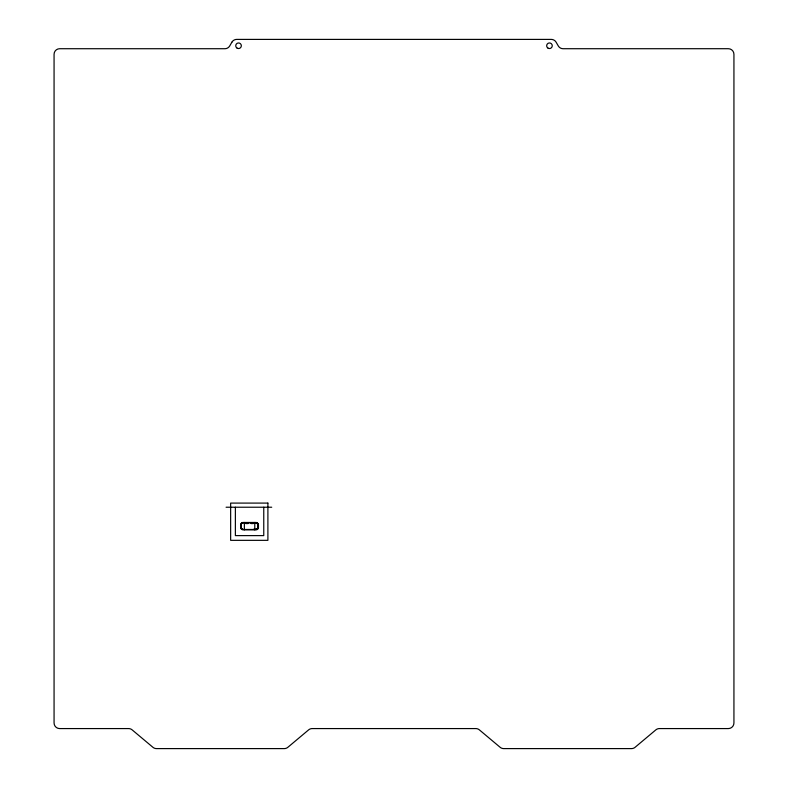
<?xml version="1.0" encoding="UTF-8"?>
<svg xmlns="http://www.w3.org/2000/svg" width="788" height="788" viewBox="0 0 788 788"><rect width="100%" height="100%" fill="white"/><g stroke="black" fill="none" stroke-linecap="round" stroke-linejoin="round"><path stroke-width="1.18" d="M258.09 524.739A2.137 2.137 0 0 0 255.726 522.838L257.932 524.138L258.09 527.576A2.009 2.009 0 0 1 255.942 529.467L243.187 529.467A2.009 2.009 0 0 1 241.059 527.566L241.098 524.729A1.891 1.891 0 0 1 242.95 522.838L256.75 522.976L258.06 524.522L258.07 527.773M245.797 523.567L248.131 523.567M251.017 523.567L253.342 523.567M257.794 528.512L258.09 527.576M258.07 527.783L256.159 529.467L257.794 528.521M256.1 522.877L254.888 522.887M226.087 507.226L271.722 507.226M253.844 529.231L255.942 529.418L253.834 529.457M263.763 507.226L263.763 535.613L235.376 535.613L235.376 507.226M258.464 524.729L258.464 527.576A2.384 2.384 0 0 1 255.962 529.832L243.187 529.832A2.384 2.384 0 0 1 240.685 527.596L240.685 524.729A2.265 2.265 0 0 1 242.95 522.464L255.706 522.464A2.512 2.512 0 0 1 258.454 524.69M254.77 522.464L254.77 529.832M244.369 522.464L244.369 529.832M241.059 527.576L241.059 524.729A1.852 1.852 0 0 1 242.95 522.887M231.879 42.197L229.732 45.921A5.585 5.585 0 0 1 224.895 48.718L59.652 48.718A5.585 5.585 0 0 0 54.067 54.303L54.067 722.99A5.585 5.585 0 0 0 59.652 728.575L128.572 728.575A5.585 5.585 0 0 1 132.167 729.885L152.911 747.29A5.585 5.585 0 0 0 156.507 748.6L284.281 748.6A5.585 5.585 0 0 0 287.866 747.29L308.61 729.885A5.585 5.585 0 0 1 312.206 728.575L475.794 728.575A5.585 5.585 0 0 1 479.39 729.885L500.134 747.29A5.585 5.585 0 0 0 503.719 748.6L631.493 748.6A5.585 5.585 0 0 0 635.089 747.29L655.833 729.885A5.585 5.585 0 0 1 659.428 728.575L728.348 728.575A5.585 5.585 0 0 0 733.933 722.99L733.933 54.303A5.585 5.585 0 0 0 728.348 48.708L563.105 48.718A5.585 5.585 0 0 1 558.268 45.921L556.121 42.197A5.585 5.585 0 0 0 551.275 39.4L236.725 39.4A5.585 5.585 0 0 0 231.879 42.197M267.9 503.089L230.648 503.089L230.648 540.341L267.9 540.341L267.9 503.089M242.98 529.467L241.877 529.083L242.98 529.467M237.139 48.176A2.797 2.797 0 0 0 241.335 45.753A2.797 2.797 0 0 0 237.139 43.33A2.797 2.797 0 0 0 237.139 48.176M548.064 48.176A2.797 2.797 0 0 0 552.26 45.753A2.797 2.797 0 0 0 548.064 43.33A2.797 2.797 0 0 0 548.064 48.176"/></g></svg>
